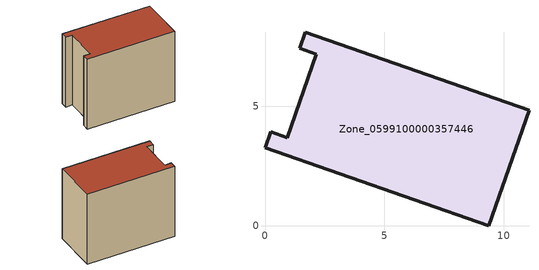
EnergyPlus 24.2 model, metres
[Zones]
Zone_0599100000357446
 floor ground (C_G): 11.05,4.83 9.38,0 0,3.26 0.24,3.94 0.93,3.69 2.15,7.17 1.45,7.42 1.68,8.09 z0
 wall outside (C_F): 9.38,0 11.05,4.83 1.68,8.09 1.45,7.42 2.15,7.17 0.93,3.69 0.24,3.94 0,3.26 9.38,0 z0:8.39
 roof outside (C_R): 0,3.26 9.38,0 11.05,4.83 1.68,8.09 1.45,7.42 2.15,7.17 0.93,3.69 0.24,3.94 z8.39
[BUILDING]
Pand.0599100000357446: North Axis=0; Terrain=City; Loads Convergence Tolerance Value=0.04; Temperature Convergence Tolerance Value=0.4; Solar Distribution=FullExterior; Maximum Number of Warmup Days=25; Minimum Number of Warmup Days=1
[Site:Location]
Rotterdam.The.Hague.AP_ZH_NLD Design_Conditions: Latitude=51.96; Longitude=4.45; Time Zone=1; Elevation=-4.5
[SITE:GROUNDTEMPERATURE:BUILDINGSURFACE]
18, 18, 18, 18, 18, 18, 18, 18, 18, 18, 18, 18
[MATERIAL] Thermal Absorptance=0.9; Solar Absorptance=0.7; Visible Absorptance=0.7
Name | Roughness | Thickness | Conductivity | Density | Specific Heat
G.TI.1992-2005 | MediumSmooth | 0.15 | 0.06 | 540 | 1210
F.TI.1992-2005 | Rough | 0.3 | 0.12 | 1920 | 840
R.TI.1992-2005 | MediumRough | 0.2 | 0.08 | 1500 | 1000
[CONSTRUCTION]
C_G: G.TI.1992-2005
C_F: F.TI.1992-2005
C_R: R.TI.1992-2005
[ZONE]
Zone_0599100000357446: Type=1; Multiplier=1; Ceiling Height=Autocalculate; Volume=Autocalculate; Floor Area=autocalculate; Part of Total Floor Area=Yes
[ZONEINFILTRATION:DESIGNFLOWRATE]
Infil_Zone_0599100000357446: Zone or ZoneList or Space or SpaceList=Zone_0599100000357446; Schedule=AlwaysOn; Design Flow Rate Calculation Method=Flow/Area; Flow Rate per Floor Area=0.0015; Constant Term Coefficient=1; Temperature Term Coefficient=0; Velocity Term Coefficient=0; Velocity Squared Term Coefficient=0
[HVACTEMPLATE:ZONE:IDEALLOADSAIRSYSTEM]
Zone_0599100000357446: Maximum Heating Supply Air Temperature=50; Minimum Cooling Supply Air Temperature=13; Maximum Heating Supply Air Humidity Ratio=0.0156; Minimum Cooling Supply Air Humidity Ratio=0.0077; Heating Limit=NoLimit; Cooling Limit=NoLimit; Dehumidification Control Type=ConstantSensibleHeatRatio; Cooling Sensible Heat Ratio=0.7; Dehumidification Setpoint=60; Humidification Control Type=None; Humidification Setpoint=30; Outdoor Air Method=None; Outdoor Air Flow Rate per Person=0.00944; Outdoor Air Flow Rate per Zone Floor Area=0; Outdoor Air Flow Rate per Zone=0; Demand Controlled Ventilation Type=None; Outdoor Air Economizer Type=NoEconomizer; Heat Recovery Type=None; Sensible Heat Recovery Effectiveness=0.7; Latent Heat Recovery Effectiveness=0.65
[ZONECONTROL:THERMOSTAT]
ThermostatControl_Zone_0599100000357446: Zone or ZoneList=Zone_0599100000357446; Control Type Schedule=DualSetpointControlType; Control 1=Thermostat_Zone_0599100000357446; Temperature Difference Between Cutout And Setpoint=0
[THERMOSTATSETPOINT:DUALSETPOINT]
Thermostat_Zone_0599100000357446: Heating Setpoint Temperature Schedule=HeatingSetpoint_Zone_0599100000357446; Cooling Setpoint Temperature Schedule=CoolingSetpoint_Zone_0599100000357446
[SCHEDULE:COMPACT]
HeatingSetpoint_Zone_0599100000357446: Through: 12/31, For: AllDays, Until: 24:00, 21
CoolingSetpoint_Zone_0599100000357446: Through: 12/31, For: AllDays, Until: 24:00, 24
DualSetpointControlType: Through: 12/31, For: AllDays, Until: 24:00, 4
AlwaysOn: Through: 12/31, For: AllDays, Until: 24:00, 1
